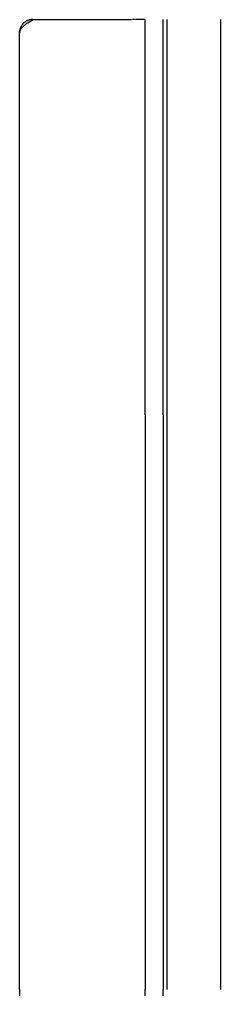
# Model space of a CAD drawing. Header units: millimetres. Extents: x -1421 to 3505, y -683 to 2759.
# Drawn here: x 1055.6 to 1111.6, y 500 to 770 of the extents above; entities that cross this region are included whole.
import ezdxf

# ---------------------------------------------------------------- set-up
doc = ezdxf.new("R2010")
doc.units = ezdxf.units.MM
doc.header["$MEASUREMENT"] = 0
doc.layers.add('Utwórz2D linie widoczne', color=7, linetype='Continuous', true_color=0x000000)

msp = doc.modelspace()

# ---------------------------------------------------------------- linework, layer by layer
at = {"layer": 'Utwórz2D linie widoczne'}
for p, q in [((1057.66, 769.53), (1057.54, 769.47)), ((1057.78, 769.59), (1057.66, 769.53)), ((1057.89, 769.64), (1057.78, 769.59)), ((1058.02, 769.69), (1057.89, 769.64)), ((1057.93, 768.98), (1059.43, 769.96)), ((1058.14, 769.74), (1058.02, 769.69)), ((1058.26, 769.78), (1058.14, 769.74)), ((1058.39, 769.82), (1058.26, 769.78)), ((1058.52, 769.85), (1058.39, 769.82)), ((1058.64, 769.88), (1058.52, 769.85)), ((1058.77, 769.91), (1058.64, 769.88)), ((1058.9, 769.93), (1058.77, 769.91)), ((1059.03, 769.94), (1058.9, 769.93)), ((1059.16, 769.96), (1059.03, 769.94)), ((1059.29, 769.96), (1059.16, 769.96)), ((1059.43, 769.96), (1059.29, 769.96)), ((1059.43, 769.96), (1086.83, 769.96)), ((1086.91, 769.96), (1086.91, 769.96)), ((1087, 769.96), (1086.99, 769.96)), ((1087.08, 769.96), (1087.07, 769.96)), ((1087.17, 769.96), (1087.15, 769.96)), ((1087.25, 769.96), (1087.24, 769.96)), ((1087.34, 769.96), (1087.32, 769.96)), ((1087.43, 769.96), (1087.41, 769.96)), ((1087.61, 769.96), (1087.49, 769.96)), ((1087.69, 769.96), (1087.65, 769.96)), ((1087.96, 769.96), (1087.73, 769.96)), ((1088.05, 769.96), (1088.03, 769.96)), ((1088.14, 769.96), (1088.1, 769.96)), ((1088.22, 769.96), (1088.16, 769.96)), ((1088.31, 769.96), (1088.28, 769.96)), ((1088.38, 769.96), (1088.32, 769.96)), ((1088.43, 769.96), (1088.39, 769.96)), ((1090.63, 769.96), (1088.49, 769.96)), ((1090.63, 659.96), (1090.63, 769.96)), ((1095.63, 659.96), (1095.63, 769.96)), ((1096.63, 769.96), (1096.63, 499.96)), ((1111.63, 769.96), (1111.63, 499.96)), ((1055.69, 766.88), (1055.67, 766.75)), ((1055.72, 767), (1055.69, 766.88)), ((1055.75, 767.13), (1055.72, 767)), ((1055.79, 767.26), (1055.75, 767.13)), ((1055.77, 766.84), (1055.75, 766.77)), ((1055.8, 766.9), (1055.77, 766.84)), ((1055.83, 767.38), (1055.79, 767.26)), ((1055.83, 766.96), (1055.8, 766.9)), ((1055.87, 767.51), (1055.83, 767.38)), ((1055.86, 767.02), (1055.83, 766.96)), ((1055.9, 767.08), (1055.86, 767.02)), ((1055.92, 767.63), (1055.87, 767.51)), ((1055.9, 767.08), (1055.95, 767.17)), ((1055.97, 767.75), (1055.92, 767.63)), ((1055.95, 767.17), (1056.01, 767.26)), ((1056.03, 767.87), (1055.97, 767.75)), ((1056.01, 767.26), (1056.07, 767.35)), ((1056.09, 767.98), (1056.03, 767.87)), ((1056.07, 767.35), (1056.13, 767.43)), ((1056.16, 768.1), (1056.09, 767.98)), ((1056.13, 767.43), (1056.2, 767.51)), ((1056.22, 768.21), (1056.16, 768.1)), ((1056.2, 767.51), (1056.27, 767.59)), ((1056.3, 768.32), (1056.22, 768.21)), ((1056.37, 767.71), (1056.27, 767.59)), ((1056.37, 768.43), (1056.3, 768.32)), ((1056.45, 768.53), (1056.37, 768.43)), ((1056.48, 767.82), (1056.37, 767.71)), ((1056.54, 768.63), (1056.45, 768.53)), ((1056.59, 767.93), (1056.48, 767.82)), ((1056.62, 768.73), (1056.54, 768.63)), ((1056.71, 768.03), (1056.59, 767.93)), ((1056.71, 768.83), (1056.62, 768.73)), ((1056.81, 768.92), (1056.71, 768.83)), ((1056.71, 768.03), (1056.94, 768.24)), ((1056.9, 769.01), (1056.81, 768.92)), ((1057, 769.09), (1056.9, 769.01)), ((1056.94, 768.24), (1057.18, 768.44)), ((1057.11, 769.17), (1057, 769.09)), ((1057.21, 769.25), (1057.11, 769.17)), ((1057.18, 768.44), (1057.43, 768.63)), ((1057.32, 769.33), (1057.21, 769.25)), ((1057.43, 769.4), (1057.32, 769.33)), ((1057.54, 769.47), (1057.43, 769.4)), ((1057.68, 768.81), (1057.43, 768.63)), ((1057.93, 768.98), (1057.68, 768.81)), ((1055.64, 766.49), (1055.63, 766.36)), ((1055.63, 766.32), (1055.64, 766.38)), ((1055.63, 766.36), (1055.63, 766.22)), ((1055.63, 766.27), (1055.63, 766.32)), ((1055.63, 766.22), (1055.63, 766.27)), ((1055.63, 766.16), (1055.63, 766.22)), ((1055.63, 659.96), (1055.63, 766.16)), ((1055.65, 766.62), (1055.64, 766.49)), ((1055.64, 766.38), (1055.65, 766.43)), ((1055.67, 766.75), (1055.65, 766.62)), ((1055.65, 766.43), (1055.66, 766.48)), ((1055.66, 766.48), (1055.67, 766.54)), ((1055.67, 766.54), (1055.68, 766.59)), ((1055.68, 766.59), (1055.7, 766.64)), ((1055.72, 766.71), (1055.7, 766.64)), ((1055.75, 766.77), (1055.72, 766.71)), ((1055.63, 499.96), (1055.63, 659.96)), ((1090.63, 659.96), (1090.63, 499.96)), ((1095.63, 659.96), (1095.63, 499.96)), ((1055.63, 499.96), (1055.63, 339.96)), ((1090.63, 339.96), (1090.63, 499.96)), ((1095.63, 339.96), (1095.63, 499.96))]:
    msp.add_line(p, q, dxfattribs=at)

doc.saveas('drawing.dxf')
